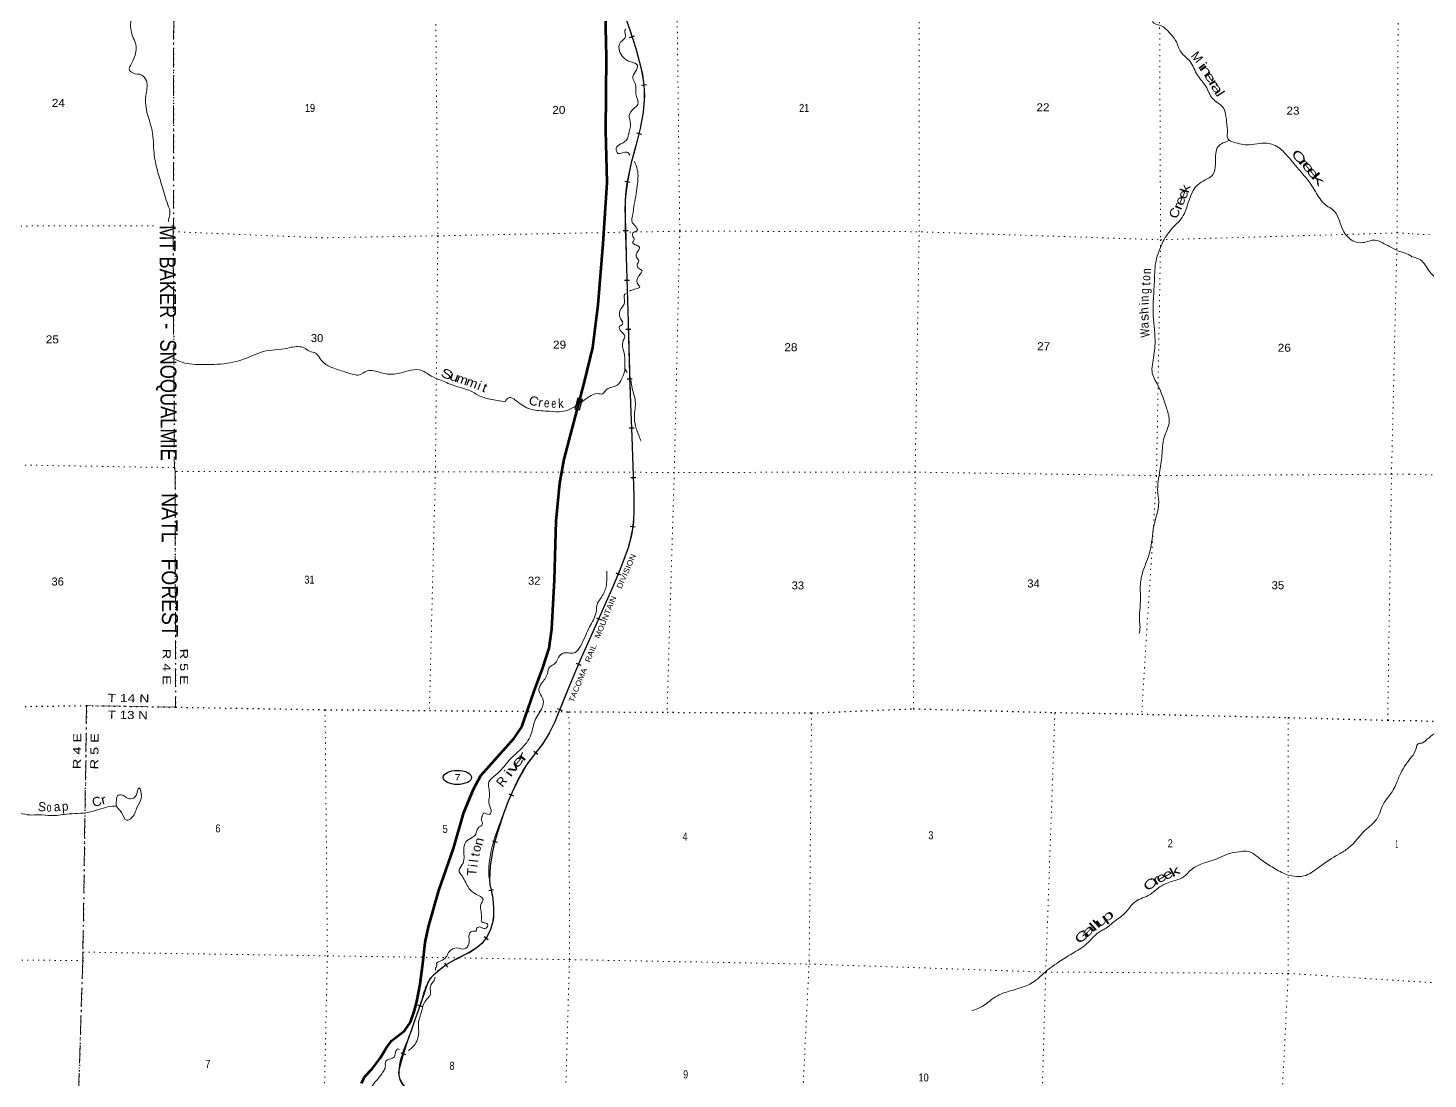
# Model space of a CAD drawing. Header units: feet. Extents: x -518066 to -250644, y -364975 to -177792.
# Drawn here: x -313691 to -283086, y -318076 to -295096 of the extents above; entities that cross this region are included whole.
import ezdxf
from ezdxf.enums import TextEntityAlignment as Align

# ---------------------------------------------------------------- set-up
doc = ezdxf.new("R2010")
doc.units = ezdxf.units.FT
doc.header["$LTSCALE"] = 80
doc.linetypes.add('DOT_DASHED', pattern=[7.7, 5, -1.2, 0.3, -1.2])
doc.linetypes.add('DOTTED', pattern=[1.5, 0.3, -1.2])
for name, color, linetype, lineweight in [('17', 7, 'Continuous', 25), ('23', 7, 'Continuous', 70), ('34', 7, 'Continuous', 25), ('39', 7, 'Continuous', 13), ('41', 7, 'Continuous', 13), ('44', 7, 'DOT_DASHED', 13), ('59', 7, 'Continuous', 13), ('6', 7, 'DOTTED', 25), ('7', 7, 'DOTTED', 13)]:
    doc.layers.add(name, color=color, linetype=linetype, lineweight=lineweight)

msp = doc.modelspace()

# ---------------------------------------------------------------- linework, layer by layer
at = {"layer": '17'}
msp.add_ellipse((-304303.63, -311481.52), major_axis=(309.24, -1), ratio=0.500121, dxfattribs=at)
at = {"layer": '23'}
for points in [[(-301687.65, -303443.66), (-301526.68, -302832.19), (-301342.61, -302082.23), (-301227.02, -301148.71), (-301119.51, -299811.1), (-301032.05, -298471.28), (-301057.14, -297345.45), (-301041.27, -295729.57), (-301070.82, -294444.91), (-301170.55, -293967.58), (-301318.87, -293529.98), (-301582.88, -293014.89), (-301799.2, -292550.5), (-301904.64, -292040.96), (-301852.46, -291430.43), (-301851.06, -291414.86)], [(-306400.14, -318165.54), (-306328.47, -318023.52), (-306166.18, -317856.25), (-305989.19, -317622.79), (-305864.5, -317398.88), (-305746.49, -317241.23), (-305461.21, -317022.88), (-305330.82, -316831.18), (-305250.2, -316596.8), (-305187.81, -316378.31), (-305117.83, -315999.1), (-305054.64, -315495.2), (-305008.51, -315091.64), (-304936.85, -314746.61), (-304712.19, -313952.83), (-304387.94, -313037.4), (-304163.32, -312247.63), (-303951.52, -311741.15), (-303789.94, -311441.21), (-303061.05, -310626.17), (-302897.96, -310376.49), (-302625.27, -309599.25), (-302437.5, -309086.51), (-302296.74, -308657.73), (-302242.4, -308236.16), (-302179.62, -307159.41), (-302146.99, -305881.38), (-302066.53, -305050.02), (-301970.99, -304522.32), (-301687.33, -303442.45)]]:
    msp.add_lwpolyline(points, dxfattribs=at)
at = {"layer": '34'}
for p, q in [((-300540.32, -295302.08), (-300434.97, -295268.38)), ((-300282.81, -296345), (-300173.24, -296329.92)), ((-300387.44, -297385.7), (-300280.45, -297413.78)), ((-300643.2, -298446.54), (-300533.86, -298463.24)), ((-300683.45, -299525.58), (-300572.9, -299522.12)), ((-300654.07, -300610.81), (-300543.5, -300607.69)), ((-300621.8, -301682.39), (-300511.22, -301679.57)), ((-300594.42, -302768.47), (-300483.88, -302764.38)), ((-300549.87, -303839.99), (-300439.35, -303835.42)), ((-300514.82, -304924.63), (-300404.26, -304921.24)), ((-300523.85, -305986.69), (-300414.23, -306001.44)), ((-300838.8, -307006.96), (-300736.58, -307049.24)), ((-301263.24, -307989.92), (-301162.18, -308034.89)), ((-301708.01, -308980.26), (-301607.08, -309025.52)), ((-302113.08, -309975.28), (-302010.47, -310016.57)), ((-302634.52, -310904.67), (-302546.73, -310971.95)), ((-303182.05, -311837.37), (-303080.7, -311881.68)), ((-303539.72, -312869.52), (-303433.16, -312899.16)), ((-303619.35, -313954.83), (-303511.69, -313929.45)), ((-303718.93, -314957.81), (-303632.15, -315026.39)), ((-304585.81, -315543.03), (-304520.84, -315632.54)), ((-305177.68, -316450.9), (-305073.19, -316487.18)), ((-305541.02, -317504.63), (-305435.71, -317538.46))]:
    msp.add_line(p, q, dxfattribs=at)
for points in [[(-300707.43, -294648.65), (-300536.41, -295135.11), (-300406.14, -295542.32), (-300291.46, -295959.64), (-300256.92, -296113.57), (-300225.11, -296344.65), (-300217.16, -296575.7), (-300243.76, -296934.24), (-300306.55, -297292.61), (-300405.26, -297668.67), (-300502.67, -298042.47), (-300585.83, -298449.81), (-300617.12, -298654.73), (-300635.18, -298861.08), (-300640.03, -299061.02), (-300637.1, -299260.96), (-300623.96, -299681.16), (-300611.22, -300101.38), (-300591.03, -300816.12), (-300571.04, -301530.87), (-300557.41, -302065.66), (-300543.39, -302600.44), (-300516.84, -303317.3), (-300487.19, -304034.09), (-300465.21, -304675.46), (-300445.57, -305316.89), (-300444.54, -305609.31), (-300457.34, -305901.8), (-300495.29, -306183.97), (-300571.3, -306459.71), (-300729.71, -306892.9), (-300905.06, -307316.85), (-301196.19, -307973.56), (-301488.24, -308629.79), (-301594.96, -308867.97), (-301701.74, -309106.09), (-301937.37, -309684.89), (-302170.96, -310265.37), (-302297.89, -310513.72), (-302444.9, -310751.32), (-302617.42, -310976.41), (-302788.68, -311202.24), (-302941.82, -311465.36), (-303079, -311737.97), (-303194.67, -312002.53), (-303297.1, -312276.44), (-303415.28, -312635.65), (-303490.4, -312905.68), (-303536.5, -313108.51), (-303585.2, -313413.19), (-303604.37, -313718.28), (-303594.87, -313820.71), (-303558.57, -313974.67), (-303528.1, -314128.93), (-303513.67, -314339.53), (-303518.18, -314551.35), (-303534.37, -314663.86), (-303584.85, -314827.08), (-303667.17, -314984.58), (-303769.13, -315113.57), (-303892.62, -315215.86), (-304049.21, -315310.01), (-304291.53, -315433.01), (-304526.64, -315567.55), (-304679.74, -315678.67), (-304823.98, -315803.73), (-304896.24, -315880.38), (-304947.85, -315969.03), (-305023.7, -316183.15), (-305098.61, -316397.61), (-305164.71, -316587.93)], [(-305164.71, -316587.93), (-305230.86, -316778.24), (-305309.81, -316998.63), (-305389.8, -317218.89), (-305491.07, -317534.13), (-305576.71, -317852.1), (-305588.65, -317933.02), (-305586.23, -317994.68), (-305562.82, -318087.21), (-305513.82, -318177.48), (-305468.28, -318230.66), (-305391.84, -318287.99), (-305306.96, -318331.87), (-305173.31, -318383.82), (-305040.93, -318436.95), (-304924.23, -318487.49), (-304852.49, -318523.93), (-304806.94, -318550.13), (-304779.62, -318568.36), (-304752.18, -318597.22)]]:
    msp.add_lwpolyline(points, dxfattribs=at)
at = {"layer": '34', "lineweight": 13}
msp.add_spline([(-286001.81, -273099.63), (-286744.98, -274959.73), (-287315.14, -276379.3), (-287421.41, -276772.23), (-287445.64, -277399.11), (-287468.51, -277887.32), (-287639.61, -278134.91), (-287907.69, -278441.85), (-288159.48, -278931.87), (-288727.87, -279965.55), (-289046.38, -280501.15), (-289446.44, -280957.57), (-289879.24, -281270.97), (-290014.36, -281534.98), (-290067.52, -281835.97), (-290497.99, -282117.23), (-290678.74, -282324.52), (-290757.78, -282603.15), (-290794.3, -282846), (-290973.61, -283111.6), (-291222.77, -283332.3), (-291962.92, -283658.82), (-292741.7, -284033.2), (-293726.28, -284508.1), (-294513.75, -284950.73), (-294891.51, -285180.24), (-295289.35, -285206.55), (-295642.71, -285201.13), (-295864.72, -285315.57), (-296134.11, -285552.16), (-296258.96, -285792.15), (-296413.31, -285969.55), (-296800.12, -286098.47), (-297298.77, -286166.02), (-297712.03, -286330.87), (-298280.79, -286584.67), (-298962.69, -286909.73), (-299568, -287205.39), (-299804.78, -287392.04), (-299998.92, -287735.88), (-300258.42, -288396.67), (-300447.93, -288883.27), (-300746.75, -289662.27), (-301005.28, -290224.58), (-301207.21, -290544.23), (-301448.48, -290779.07), (-301599.38, -291014.8), (-301749.94, -291419.36), (-301781.65, -291784.87), (-301770.89, -292120.64), (-301625.35, -292636.6), (-301384.17, -293022.84), (-301145.38, -293449.25), (-300881.31, -294163.33), (-300537.45, -295135.46), (-300292.53, -295959.91), (-300218.26, -296575.68), (-300307.63, -297292.38), (-300503.74, -298042.22), (-300636.28, -298861.02), (-300638.2, -299260.99), (-300612.32, -300101.41), (-300572.14, -301530.9), (-300544.49, -302600.47), (-300488.29, -304034.13), (-300446.67, -305316.91), (-300458.44, -305901.7), (-300572.35, -306459.37), (-300906.07, -307316.42), (-301489.24, -308629.34), (-301702.75, -309105.66), (-302171.96, -310264.91), (-302445.81, -310750.69), (-302789.6, -311201.63), (-303080, -311737.5), (-303298.14, -312276.08), (-303605.47, -313718.3), (-303529.19, -314129.07), (-303519.28, -314551.26), (-303668.1, -314983.98), (-303893.26, -315214.96), (-304527.24, -315566.62), (-304824.74, -315802.94), (-304948.85, -315968.57), (-305099.65, -316397.25), (-305231.9, -316777.87), (-305390.84, -317218.53), (-305577.79, -317851.88), (-305514.73, -318178.11), (-305307.41, -318332.87), (-305041.38, -318437.95)], degree=3, dxfattribs=at)
at = {"layer": '39'}
msp.add_line((-300640.76, -302548.98), (-300592.36, -302631.7), dxfattribs=at)
for points in [[(-283282.86, -287391.79), (-283056.65, -287203.61), (-283000.2, -286986.85), (-283051.93, -286734.88), (-282976.71, -286649.08), (-282780.79, -286550.32), (-282645.26, -286662.25), (-282488.79, -286889.05), (-282275.63, -287074.13), (-282118.29, -287015.26), (-281891.49, -286844.36), (-281706.95, -286878.29), (-281474.27, -287119.89), (-281289.07, -287487.79), (-281161.54, -287794.79), (-281178.69, -287901.26), (-281277.8, -287964.71), (-281252.58, -288055.48), (-281091.4, -288213.92), (-280744.08, -288446.54), (-280607.66, -288469.95), (-280473.12, -288479.27), (-280157.3, -288448.03), (-280000.89, -288481.69), (-279759.6, -288667.04), (-279488.27, -288663.55), (-279259.34, -288679.78), (-279174.62, -288847.57), (-279116.47, -289059.36), (-279040.47, -289096.29), (-278938.91, -289187.78), (-278817.61, -289315.66), (-278665.62, -289588.7), (-278511.97, -289696.77), (-278432.89, -289826.27), (-278364.26, -289995.92), (-278276.36, -290047.04), (-277963, -290060.04), (-277830.01, -290224.25), (-277946.32, -290400.21), (-277971.39, -290494.53), (-277842.97, -290513.84), (-277588.22, -290560.5), (-277323.37, -290800.39), (-277178.93, -291025.06), (-277022.89, -291094.93), (-276835.73, -291068.52), (-276579.18, -291135.31), (-276385.46, -291255.84), (-276320.77, -291417.39), (-276271.75, -291538.57), (-276094.66, -291514.08), (-275901.38, -291477.67), (-275346.46, -291450.69), (-275055.06, -291449.4), (-274927.92, -291595.45), (-274940.17, -291814.63), (-274900.67, -291883.41), (-274873.29, -291958.1), (-274946.78, -292072.09), (-274952.89, -292279.26), (-274927.6, -292361.98), (-274680.5, -292370.34), (-274307.86, -292283.3), (-274117.57, -292345.45), (-274007.23, -292563.77), (-274025.23, -292754.73), (-273865.29, -292836.71), (-273560.35, -292887.86), (-273388.56, -292990.06), (-273105.82, -293051.06), (-272796.74, -293289.36), (-272757.76, -293410.44), (-272602.65, -293572.84), (-272438.37, -293622.67), (-272304.1, -293660.15), (-272141.42, -293868.9), (-271930.35, -294062.01), (-271915.2, -294353.88), (-271817.3, -294610.31), (-271609.99, -294777.23), (-271411.75, -294847.49), (-271409.74, -294847.51), (-271253.92, -294939.51), (-271132.6, -295065.39), (-270995.21, -295191.42), (-270976.88, -295366.62), (-270876.67, -295592.89), (-270680.34, -295653.08), (-270423.66, -295707.8), (-270283.12, -295920.37)], [(-290475.07, -288026.55), (-290617.79, -288182.2), (-290778.26, -288369.59), (-290930.31, -288516.86), (-290954.91, -288771.9), (-290921.37, -289037.54), (-290977.12, -289193.78), (-291184.97, -289298.3), (-291300.39, -289395.68), (-291262.07, -289582.97), (-291324.06, -289761.26), (-291474.51, -289950.76), (-291472.98, -290204.03), (-291567.04, -290375.98), (-291661.34, -290572.05), (-291631.4, -290795.45), (-291537.96, -290890.82), (-291476.98, -291020.05), (-291588.89, -291169.72), (-291674.45, -291293.51), (-291583.53, -291441.12), (-291455.95, -291536.82), (-291273.07, -291725.51), (-291074.12, -291914.36), (-290961.88, -292140.56), (-290958.23, -292381.79), (-290849.93, -292599.92), (-290695.52, -292621.51), (-290477.93, -292752.25), (-290179.77, -292857.63), (-289978.07, -292970.13), (-289929.17, -293103.26), (-289919.69, -293364.65), (-289949.62, -293549.28), (-289957.1, -293697.95), (-289847.7, -293803.52), (-289651.54, -293867.73), (-289513.95, -293965.53), (-289443.24, -294127.01), (-289283.55, -294428.04), (-289245.51, -294643.48), (-289113.51, -294902.03), (-289104.02, -294958.4), (-288932.18, -295044.48), (-288748.86, -295188.96), (-288604.02, -295367.23), (-288482.08, -295627.7), (-288287.27, -295828.57), (-288125.53, -296125.6), (-287941.23, -296374.6), (-287797.2, -296635.28), (-287574.18, -296826.37), (-287488.93, -297142.76), (-287471.22, -297384.13), (-287456.58, -297528.99), (-287338.71, -297590.43), (-286995.92, -297650.02), (-286758.68, -297620.15), (-286465.78, -297647.1), (-286194.72, -297854.73), (-285910.84, -298187.11), (-285676.66, -298468.76), (-285473.01, -298792.32), (-285355.95, -298936.16), (-285120.78, -299117.32), (-285022.28, -299311.23), (-284943.98, -299517), (-284729.39, -299748.21), (-284504.89, -299788.57), (-284239.28, -299732.84), (-284041.27, -299813.14), (-283887.46, -299895.03), (-283673.57, -299993.57), (-283507.45, -300049.44), (-283440.28, -300096.83)], [(-311226.37, -292089.67), (-311038.96, -292226.15), (-310918.51, -292434.34), (-310911.63, -292756), (-310981.34, -292902.06), (-311148.29, -293135.61), (-311228.99, -293378.04), (-311219.35, -293623.35), (-311308.39, -293897.86), (-311390.37, -294475.94), (-311432.09, -294839.35), (-311429.56, -295195.14), (-311328.11, -295497.62), (-311395.34, -295800.48), (-311452.69, -295914.49), (-311473.26, -295964.54), (-311477.59, -295996.66), (-311402.1, -296079.8), (-311201.73, -296123.94), (-311102.57, -296249.52), (-311115.84, -296579.03), (-311077.67, -296985.41), (-310976.77, -297344.16), (-310935.33, -297826.96), (-310862.8, -298211.57), (-310757.79, -298560.31), (-310633.2, -298959.49), (-310586.73, -299134.8), (-310620.47, -299299.3), (-310624.49, -299335.93)], [(-300618.41, -295110.91), (-300642.01, -295150.53), (-300629.24, -295281.31), (-300734.89, -295406.91), (-300760.9, -295601.63), (-300675.9, -295739.13), (-300512.23, -295839.2), (-300368.32, -295906.92), (-300409.87, -296049.23), (-300471.49, -296189.33), (-300416.46, -296310.46), (-300402.58, -296533.7), (-300360.68, -296765.26), (-300460.11, -296870.83), (-300547.79, -297006.66), (-300517.44, -297187.85), (-300563.98, -297428.6), (-300584.87, -297510.81), (-300728.61, -297630.02), (-300835.99, -297727.47), (-300790.88, -297836.44), (-300597.85, -297810.17), (-300533.6, -297872.77)], [(-287434.61, -297557.78), (-287672.98, -297685.69), (-287732.65, -298036.86), (-287803.68, -298317.58), (-287955.27, -298418.62), (-288120.98, -298525.56), (-288325.6, -298913.52), (-288487.81, -299277.77), (-288666.31, -299460.97), (-288872.04, -299758.47), (-288987.23, -300036.75), (-289041.46, -300243.25), (-289064.96, -300590.75), (-289089.22, -301016.63), (-289092.89, -301390.46), (-289052.65, -301995.85), (-289102.88, -302407.41), (-289118.87, -302604.24), (-288997.26, -302898.87), (-288793.62, -303427.45), (-288742.07, -303699.29), (-288853.95, -304049.96), (-288901.91, -304435.42), (-288955.9, -304820.81), (-288988.8, -305308.92), (-288977.48, -305383.4), (-289077.75, -305983.41), (-289165.64, -306549.38), (-289316.4, -306974.04), (-289373.33, -307250.87), (-289372.12, -307536.3), (-289387.09, -307833.63), (-289393.24, -308050.65), (-289380.6, -308195.49), (-289398.07, -308338.03)], [(-300435.24, -298016.55), (-300370.66, -298190.24), (-300372.2, -298552.02), (-300402.52, -298776.85), (-300448.95, -299005.54), (-300466.59, -299166.16), (-300484.39, -299342.87), (-300418.9, -299421.89), (-300373.73, -299524.84), (-300450.38, -299560.28), (-300471.31, -299646.5), (-300439.95, -299725.2), (-300470.7, -299789.22), (-300404.93, -299840.1), (-300325.05, -299885.09), (-300382.56, -300015.19), (-300391.52, -300109.57), (-300340.06, -300186.45), (-300375.04, -300272.54), (-300341.62, -300345.22), (-300271.86, -300398.15), (-300335.25, -300514.12), (-300347.28, -300717.01), (-300319.43, -300743.41), (-300490.92, -300826.18), (-300541.01, -300850.7)], [(-283440.28, -300096.83), (-283247.45, -300168.41), (-283049.07, -300423.77), (-282894.02, -300592.22), (-282673.97, -300892.04), (-282459.23, -301119.39), (-282018.58, -301065.18), (-281572.3, -301049.26), (-281085.56, -301206.73), (-280956.14, -301326.65), (-280903.53, -301490.11), (-280954.84, -301596.25), (-281040.04, -301675.93), (-281023.21, -301800.82), (-280848.39, -302001.64), (-280751.23, -302131.32), (-280768.26, -302225.72), (-280841.84, -302548.94), (-280846.63, -302824.52), (-280823.63, -302935.39), (-280773.82, -302978.11), (-280492.22, -302952.59), (-280168.71, -302955.63), (-279889.59, -303175.53), (-279655.35, -303463.42), (-279535.25, -303710), (-279425.61, -303797.54), (-279251.8, -303899.76), (-279068.52, -304058.41), (-278816.39, -304165.4), (-278500.2, -304297.13), (-278424.9, -304402.45), (-278242.1, -304609.38), (-278115.43, -304801.7), (-278096.83, -304950.76), (-278176.11, -305040.55), (-278273.23, -305106.03), (-278254.25, -305216.86), (-278179.25, -305352.36), (-278164.87, -305521.49), (-278151.98, -305638.3), (-278075.01, -305777.85), (-277998.27, -305939.52), (-277987.99, -306116.66), (-277938.49, -306189.55), (-277847.64, -306347.33), (-277755.28, -306555.43), (-277742.47, -306680.28), (-277624.57, -306745.77), (-277412.28, -306818.18), (-277313.47, -306984.08), (-277193.81, -307274.92), (-277056.07, -307565.92), (-276975.49, -307745.74), (-276836.56, -307918.05), (-276632.49, -308008.49), (-276461.47, -307987.97), (-276384.12, -308089.29), (-276401.77, -308246.05), (-276422.02, -308461.13), (-276480.03, -308633.61), (-276469.43, -308778.57), (-276358.93, -308980.79), (-276258.35, -309170.85), (-276109.74, -309379.47), (-276105.41, -309548.51), (-276110.32, -309636.99), (-276024.3, -309676.02), (-275910.45, -309745.5), (-275813.31, -309877.18), (-275833.16, -310052.03), (-275769.83, -310149.19), (-275684.82, -310288.81), (-275689.89, -310393.38), (-275771.08, -310672.27), (-275788.43, -310798.86), (-275797.64, -310915.46), (-275819.09, -311050.06), (-275715.04, -311294.47), (-275512.9, -311576.02), (-275448.78, -311793.91), (-275322.2, -311996.29), (-275096.2, -312103.03), (-274904.19, -311994.18), (-274800.7, -311894.55), (-274643.82, -311881.94), (-274620.66, -311976.72), (-274611.69, -312083.43), (-274536.61, -312210.89), (-274479.96, -312372.37), (-274475.89, -312567.56)], [(-300633.51, -300903.19), (-300636.28, -300905.17), (-300648.19, -301096.01), (-300723.78, -301227.93), (-300741.98, -301444.84), (-300693.08, -301577.97), (-300759.76, -301619.53), (-300720.71, -301732.47), (-300645.4, -301833.7), (-300690.83, -301961.9), (-300666.74, -302167.15), (-300641.49, -302458.84), (-300649.02, -302611.52), (-300723.04, -302787.69), (-300772.07, -302873.64), (-300951.6, -302956.33), (-301052.5, -303007.62), (-301121.6, -303091.37), (-301250.08, -303088.12), (-301417.4, -303154.84), (-301721.49, -303364.32)], [(-303259.87, -303267.71), (-303592.64, -303210.22), (-303840.84, -303129.44), (-304040.58, -303020.98), (-304212.72, -302965.05), (-304542.91, -302849.3), (-304684.91, -302791.65), (-304874.82, -302705.4), (-305138.56, -302570.2), (-305373.69, -302590.04), (-305687.68, -302665.4), (-305972.5, -302632.5), (-306279.34, -302593.36), (-306470.99, -302683.96), (-306531.21, -302681.37), (-306801.52, -302602.38), (-307125.66, -302484.69), (-307314.73, -302312.01), (-307408.03, -302202.57), (-307536.18, -302165.16), (-307641.9, -302093.79), (-307784.16, -302062.26), (-308085.81, -302107.59), (-308610.7, -302188.95), (-308832.49, -302281.28), (-309339.95, -302427.13), (-309922.54, -302453.67), (-310373.69, -302387), (-310534.79, -302304.41)], [(-300507.43, -302810.61), (-300483.85, -302968.89), (-300414.45, -303263.01), (-300435.68, -303584.41), (-300409.64, -303795.71), (-300331.56, -304023.59), (-300286.43, -304130.55)], [(-280752.03, -302978.86), (-280740.94, -303105.17), (-280661.8, -303228.63), (-280571.49, -303440.73), (-280518.02, -303718.87), (-280437.97, -303950.99), (-280360.06, -304197.17), (-280289.81, -304405.06), (-280145.09, -304601.57), (-279927.93, -304788.7), (-279738.05, -305090.26), (-279702.91, -305392.37), (-279724.98, -305788.5), (-279632.93, -306026.77), (-279588.13, -306367.2), (-279634.74, -306606.18), (-279746.29, -306707.73), (-279748.65, -306741.91), (-279899.31, -306935.65), (-279947.81, -307162.54), (-280068.47, -307370.64), (-280218.77, -307528.17), (-280296.56, -307670.28), (-280364.47, -307828.58), (-280520.69, -307976), (-280558.5, -308138.6), (-280520.36, -308342.16), (-280612.52, -308514.32), (-280753.13, -308708.15), (-280847, -308850.11), (-280850.43, -308990.91), (-280954.39, -309136.8), (-281171.07, -309301.76), (-281179.29, -309518.96), (-281353.35, -309642.06), (-281515.5, -309779.36), (-281635.98, -309969.36), (-281834.25, -310102.29), (-282002.25, -310221.43), (-282143.88, -310316.67), (-282421.66, -310362.34), (-282453.79, -310360.03), (-282669.42, -310420.37), (-282972.08, -310542.27), (-283168.63, -310703.38), (-283233.26, -310734.97), (-283289.54, -310736.45), (-283346.96, -310850.59), (-283443.24, -311032.76), (-283504.31, -311110.65), (-283577.71, -311207.18)], [(-301721.49, -303364.32), (-301773.17, -303394.62), (-302008.96, -303480.78), (-302288.02, -303476.08), (-302647.15, -303444.47), (-302932.99, -303311.06), (-303194.81, -303185.93), (-303259.87, -303267.71)], [(-301039.24, -306973.44), (-301054.61, -307310.97), (-301153.21, -307537.15), (-301238.86, -307670.99), (-301273, -307875.68), (-301414.64, -308189.88), (-301615.59, -308614.06), (-301747.5, -308755.49), (-302006.67, -308769.07), (-302116.44, -308904.69), (-302187.72, -309006.51), (-302286.66, -309061.83), (-302336.34, -309214.11), (-302471.07, -309437.93), (-302522.71, -309584.16), (-302440.02, -309751.79), (-302435.57, -309912.63), (-302597.11, -310208.55), (-302696.84, -310549.28), (-302916.77, -310860.72), (-303178.29, -311113.46), (-303460.47, -311426.3), (-303614.59, -311579.58), (-303601.15, -311847.04), (-303611.43, -312076.08), (-303566.77, -312231.28), (-303611.52, -312289.14), (-303737.75, -312261.79), (-303748.13, -312295.86), (-303783.21, -312392), (-303756.15, -312498.79), (-303851.4, -312588.32), (-303902.9, -312720.48), (-303981.96, -312796.1), (-304119.42, -312889.24), (-304163.5, -313083.78), (-304198.62, -313388.96), (-304268.25, -313526.98), (-304218.86, -313609.86), (-304070.88, -313876.61), (-303889.75, -314039.16), (-303744.22, -314147.09), (-303797.79, -314285.26), (-303786.96, -314409.99), (-303780.59, -314578.89), (-303773.15, -314639.26), (-303709.08, -314657.97), (-303637.27, -314706.9), (-303678.12, -314776.86), (-303724.42, -314788.47), (-303826.44, -314749.29), (-303885.18, -314800.99), (-303891.56, -314837.1), (-303967.92, -314842.4), (-304040.75, -314897.97), (-304047.9, -315012.47), (-304052.96, -315118.95), (-304150.46, -315232.58), (-304312.9, -315210.91), (-304478.33, -315289.72), (-304632.78, -315477.16), (-304758.16, -315566.4), (-304756.17, -315568.43), (-304781.11, -315654.62), (-304783.38, -315695.06)], [(-283577.71, -311207.18), (-283681.03, -311386.09), (-283787.91, -311636.3), (-283867.77, -311794.32), (-284040.75, -312027.82), (-284124.9, -312213.93), (-284206.97, -312392.03), (-284456.34, -312634.84), (-284821.58, -313021.25), (-285031.76, -313157.91), (-285460.18, -313435.17), (-285759.22, -313623.24), (-286162.7, -313609.29), (-286462.43, -313459.67), (-286721.81, -313290.34), (-287055.22, -313094.16), (-287211.97, -313106.72), (-287453.39, -313152.63), (-287657.09, -313243.12), (-288264.05, -313502.58), (-288430.23, -313657.75), (-288698.28, -313757.67), (-288970.68, -313891.72), (-289162.92, -314042.63), (-289481.7, -314196.33), (-289715.13, -314451.35), (-289955.96, -314641.99), (-290184.54, -314812.64), (-290228.93, -314834.32), (-290549.03, -315122.68), (-290874.46, -315340.63), (-291169.46, -315526.73), (-291483.02, -315762.89), (-291675.43, -315929.87), (-292179.48, -316138.06), (-292497.88, -316253.58), (-292667.7, -316370.53), (-292801.23, -316471.75), (-293057.37, -316585.85)], [(-315097.73, -311760.92), (-314996.3, -311807.39), (-314786.84, -311948.11), (-314576.36, -311984.31), (-314322.19, -312071.18), (-314100.96, -312240.14), (-313870.32, -312268.5), (-313653.78, -312302.75), (-313452.92, -312296.65), (-313184.05, -312317.33), (-312850.39, -312284.38), (-312364.04, -312242.84), (-312043.87, -312151.46), (-311840.67, -312111.21), (-311758.32, -312110)], [(-311758.32, -312110), (-311752.59, -311935.19), (-311721.84, -311871.16), (-311659.48, -311859.7), (-311503.64, -311939.6), (-311385.12, -311934.71), (-311318.05, -311852.95), (-311295.19, -311774.78), (-311260.43, -311710.8), (-311227.03, -311785.49), (-311214.45, -311936.36), (-311308.83, -312140.47), (-311435.66, -312378.43), (-311530.44, -312419.73), (-311645.22, -312247.77), (-311714.74, -312170.72), (-311758.32, -312110)], [(-304793.32, -315848.37), (-304799.52, -315893.63), (-304864.72, -315989.48), (-304898.19, -316125.84), (-304888.98, -316210.35), (-304970.49, -316332.17), (-305043.94, -316450.05), (-305087.53, -316594.35), (-305154.46, -316867.06), (-305152.8, -317106.26), (-305275.87, -317370.39), (-305372.84, -317453.39)], [(-305568.39, -317429.39), (-305603.66, -317419.49), (-305646.24, -317461.29), (-305681.64, -317589.58), (-305782.54, -317640.87), (-305867.3, -317684.27), (-305880.61, -317812.78), (-305921.7, -317906.85), (-306072.27, -318108.41), (-306180.35, -318276.2), (-306167.91, -318441.14), (-306156.63, -318519.64), (-306121.46, -318578.48)]]:
    msp.add_spline(points, degree=3, dxfattribs=at)
at = {"layer": '44'}
for points in [[(-310492.65, -289200.96), (-310517.86, -294193.49), (-310505.4, -294329.93), (-310511.24, -299418.94), (-310518.5, -299550.66), (-310490.87, -304703.65), (-310476.21, -304788.71), (-310464.71, -309945.67)], [(-310464.71, -309945.67), (-312410.27, -309912.08), (-312490.36, -315293.66), (-312494.2, -315482), (-312591.77, -318513.26)]]:
    msp.add_lwpolyline(points, dxfattribs=at)
at = {"layer": '59'}
for points in [[(-301736.47, -303427.29), (-301673.12, -303185.45), (-301571.54, -303212.06), (-301634.9, -303453.9)], [(-301667.41, -303195.21), (-301581.3, -303217.76), (-301640.6, -303444.13), (-301726.7, -303421.58)]]:
    msp.add_lwpolyline(points, close=True, dxfattribs=at)
at = {"layer": '6'}
for points in [[(-310482.99, -272759.63), (-310477.43, -273283.45), (-310457.23, -278587.99), (-310492.98, -283658.84), (-310504.48, -283807.46), (-310498.07, -288880.72), (-310492.06, -289085.8), (-310518.1, -294190.91), (-310505.4, -294329.72), (-310511.24, -299422.96), (-310518.51, -299549.52), (-310490.85, -304707.4), (-310475.62, -304791.97), (-310463.98, -309945.68)], [(-315072.74, -309947.48), (-312411.42, -309910.8), (-310463.98, -309945.68), (-307195.46, -310001.35), (-304916.53, -310019.33), (-301864.58, -310044.77), (-299720.14, -310057.43), (-296561.65, -310071.84), (-294333.86, -309980.78), (-291242.31, -310062.89), (-289345.06, -310097.28), (-286140.99, -310172.43), (-283966.88, -310231.61), (-283626.06, -310239), (-283565.69, -310240.37)], [(-312411.42, -309910.8), (-312490.46, -315300.82), (-312494.28, -315485.7), (-312591.62, -318507.09)], [(-252058.43, -310489.31), (-252178.98, -310508.84), (-254467.73, -310488.1), (-257508.03, -310469.6), (-259770.43, -310432.26), (-262782.54, -310407.99), (-265065.38, -310404.65), (-268077.51, -310382.4), (-270366.37, -310376.99), (-273408.66, -310356.47), (-275673.43, -310355.31), (-278836.35, -310339.69), (-280934.21, -310326.02), (-283565.69, -310240.37)]]:
    msp.add_lwpolyline(points, dxfattribs=at)
at = {"layer": '7'}
for p, q in [((-314928.41, -299425.96), (-310914.82, -299423.24)), ((-310545.98, -299422.98), (-310511.24, -299422.96)), ((-310490.85, -304707.4), (-314999.66, -304632.74)), ((-315148.7, -315464.99), (-312494.28, -315485.7)), ((-283636.11, -315927.7), (-280990.2, -316087.53))]:
    msp.add_line(p, q, dxfattribs=at)
for points in [[(-304949.8, -278647.18), (-305029.33, -283882.42), (-304840.69, -289210.7), (-304779.35, -294415.14), (-304732.27, -299639.54), (-304784.94, -304798.66), (-304916.53, -310019.33)], [(-289127.41, -278733.59), (-289133.85, -283887.12), (-289065.33, -289178.06), (-288955.64, -294366.89), (-288931.96, -299725.73), (-289020.76, -304882.49), (-289345.06, -310097.28)], [(-283966.88, -310231.61), (-283883.93, -304851.68), (-283759.83, -299576.67), (-283738.44, -294535.84), (-284083.08, -289348.76), (-283899.34, -283929.61), (-283887.36, -278824.37)], [(-294333.86, -309980.78), (-294297.11, -304807.44), (-294209.36, -299552.18), (-294206.21, -294324.25), (-294183.22, -289120.62), (-294412.39, -283830.14), (-294400.2, -282192.57)], [(-299659.3, -287976.52), (-299640.28, -289043.82), (-299505.58, -294343.44), (-299442.13, -299537.85), (-299564.21, -304812.88), (-299720.14, -310057.43)], [(-310518.51, -299549.52), (-307272.85, -299683.36), (-304732.27, -299639.54), (-299442.13, -299537.85), (-294283.66, -299549.39), (-288931.96, -299725.73), (-283759.83, -299576.67), (-283433.88, -299593.38)], [(-283433.88, -299593.38), (-278662.63, -299871.47), (-273300.22, -299785.03), (-267995.54, -299844.91), (-262661.62, -299794.42), (-257334.58, -299828.36), (-252070.4, -299918.04), (-251941.64, -299875.9)], [(-283499, -304853.36), (-283883.93, -304851.68), (-289020.76, -304882.49), (-294297.11, -304807.44), (-299564.21, -304812.88), (-304784.94, -304798.66), (-310475.62, -304791.97)], [(-251999.94, -305174.86), (-252157.82, -305208.48), (-257331.91, -305151.83), (-262676.85, -305099.62), (-268015.87, -305057.52), (-273330.55, -304993.51), (-278678.01, -304991.57), (-283499, -304853.36)], [(-307195.46, -310001.35), (-307145.9, -315382.56), (-307216.19, -318584.16)], [(-301946.9, -318634.57), (-301853.56, -315465.8), (-301864.58, -310044.77)], [(-296561.65, -310071.84), (-296612.79, -315488.29), (-296768.17, -318705.01)], [(-291534.03, -318769.24), (-291442.61, -315737.15), (-291242.31, -310062.89)], [(-286140.99, -310172.43), (-286141.73, -315768.22), (-286296.59, -318835.28)], [(-312490.46, -315300.82), (-307145.9, -315382.56), (-301853.56, -315465.8), (-296615.58, -315562.59), (-291442.61, -315737.15), (-286141.73, -315768.22), (-283636.11, -315927.7)]]:
    msp.add_lwpolyline(points, dxfattribs=at)

# ---------------------------------------------------------------- texts
at = {"layer": '17', "width": 1.2}
msp.add_text(' 7 ', height=140, dxfattribs=at).set_placement((-304300.73, -311549.83), align=Align.CENTER)
at = {"layer": '34', "width": 1.15}
for s, rotation, p in [('DIVISION', 66.092, (-300722.79, -307368.9)), ('TACOMA   RAIL   MOUNTAIN', 67.849, (-301766.4, -309851.77))]:
    msp.add_text(s, height=120, rotation=rotation, dxfattribs=at).set_placement(p)
at = {"layer": '41'}
for s, rotation, p in [('M', 308.412, (-288212.46, -295794.15)), ('t', 87.627, (-289158.38, -300694)), ('i', 95.248, (-289193.6, -301116.86)), ('i', 338.21, (-303857.8, -303006.9)), ('R', 51.095, (-303257.68, -311634.35)), ('S', 354.122, (-313393.37, -312222.36)), ('o', 76.788, (-303795.37, -313054.67)), ('i', 83.423, (-303859.17, -313422.38)), ('l', 83.659, (-303845.41, -313315.4)), ('t', 82.273, (-303818.86, -313182.87))]:
    msp.add_text(s, height=200, rotation=rotation, dxfattribs=at).set_placement(p, align=Align.CENTER)
for s, rotation, width, p in [('i', 307.532, 1.6, (-288091.36, -295979.48)), ('n', 306.39, 1.8, (-288017.1, -296085.54)), ('e', 304.624, 1.65, (-287927.13, -296225.49)), ('r', 302.193, 1.75, (-287850.51, -296354.61)), ('a', 302.23, 1.65, (-287779.55, -296471.78)), ('l', 302.439, 1.3, (-287707.66, -296588.09)), ('C', 310.714, 1.6, (-285990.34, -297969.57)), ('r', 310.286, 2.05, (-285875.16, -298095.51)), ('e', 310.001, 1.85, (-285776.61, -298200.72)), ('e', 309.483, 1.8, (-285677.98, -298322.99)), ('k', 311.543, 2.15, (-285563.2, -298461.36)), ('k', 72.699, 1.3, (-288298.06, -298635.97)), ('e', 68.125, 1.25, (-288351.68, -298769.4)), ('r', 66.863, 1.45, (-288462.19, -299034.85)), ('e', 67.042, 1.3, (-288414.46, -298909.47)), ('C', 67.761, 1.15, (-288535.11, -299179.13)), ('o', 86.456, 0.8, (-289156.69, -300567.75)), ('n', 88.806, 0.85, (-289143.55, -300413.93)), ('g', 89.853, 0.85, (-289185.35, -300847.78)), ('n', 91.627, 0.85, (-289189.35, -301009.88)), ('h', 96.146, 0.95, (-289195.37, -301265.32)), ('s', 99.146, 1.1, (-289194.99, -301414.54)), ('W', 95.345, 0.75, (-289176.67, -301755.25)), ('a', 94.689, 0.9, (-289193.23, -301589.99)), ('S', 337.166, 1.35, (-304573.95, -302752.71)), ('u', 340.361, 1.35, (-304403.98, -302812.01)), ('m', 341.002, 1.1, (-304225.13, -302872.03)), ('m', 338.968, 1.1, (-304017.7, -302941.96)), ('t', 336.526, 1.2, (-303743.95, -303049.2)), ('C', 342.211, 1.05, (-302665.44, -303344.48)), ('r', 349.739, 1.05, (-302503.78, -303380.26)), ('e', 355.441, 0.8, (-302356.3, -303390.92)), ('e', 359.767, 0.7, (-302197.69, -303401.36)), ('k', 2.714, 0.9, (-302038.7, -303403.97)), ('r', 53.534, 1.9, (-302802.75, -311079.74)), ('v', 50.266, 1.95, (-303009.64, -311317.39)), ('e', 50.779, 1.8, (-302916.93, -311195.98)), ('i', 53.805, 1.5, (-303110.2, -311449.25)), ('o', 0.071, 0.7, (-313229.19, -312231.51)), ('a', 5.824, 0.95, (-313046.48, -312220.18)), ('p', 4.597, 0.95, (-312872.22, -312208.66)), ('C', 17.912, 1.05, (-312157.41, -312105.14)), ('r', 14.331, 1.2, (-312017.21, -312062.08)), ('n', 75.762, 1.15, (-303743.72, -312907.05)), ('T', 86.517, 1.05, (-303891.09, -313555.92)), ('C', 37.005, 1.5, (-289104.2, -313893.84)), ('r', 36.429, 1.9, (-288973.27, -313804.07)), ('e', 27.637, 1.4, (-288876.98, -313754.99)), ('e', 27.766, 1.4, (-288732.58, -313684.97)), ('k', 27.739, 1.6, (-288576.44, -313619.96)), ('l', 42.948, 1.75, (-290263.95, -314755.87)), ('u', 37.28, 1.9, (-290168.28, -314689.65)), ('p', 36.207, 1.8, (-290037.02, -314590.49)), ('G', 41.381, 1.55, (-290587.46, -315029.33)), ('a', 43.242, 2.05, (-290452.27, -314906.99)), ('l', 43.293, 1.75, (-290342.88, -314817.13))]:
    msp.add_text(s, height=200, rotation=rotation, dxfattribs=dict(at, width=width)).set_placement(p, align=Align.CENTER)
at = {"layer": '44'}
for s, rotation, width, p in [('MT BAKER -  SNOQUALMIE', 270.307, 0.85, (-310814.91, -299407.68)), ('NATL   FOREST', 270.129, 0.9, (-310769.57, -305267.95))]:
    msp.add_text(s, height=350, rotation=rotation, dxfattribs=dict(at, width=width)).set_placement(p)
at = {"layer": '6'}
for s, rotation, width, p in [('R 4 E', 270.129, 1.35, (-310746.48, -308669.17)), ('R 5 E', 270.129, 1.35, (-310367.56, -308666.23)), ('T 14 N', 358.974, 1.3, (-311952.13, -309827.7)), ('T 13 N', 358.974, 1.25, (-311949.96, -310194.52)), ('R 4 E', 89.16, 1.35, (-312536.58, -311301.24)), ('R 5 E', 89.16, 1.35, (-312156.79, -311306.75))]:
    msp.add_text(s, height=175, rotation=rotation, dxfattribs=dict(at, width=width)).set_placement(p)
at = {"layer": '7'}
for s, width, p in [('24', 1.1, (-313170.02, -296820.95)), ('19', 0.85, (-307636.92, -296931.47)), ('20', 1.1, (-302229.15, -296974.4)), ('21', 0.85, (-296833.61, -296930.79)), ('22', 1.1, (-291646.23, -296918.12)), ('23', 1.1, (-286181.02, -296991.11)), ('25', 1.1, (-313301.88, -301991.13)), ('30', 1.05, (-307508.93, -301963.48)), ('29', 1.1, (-302213.79, -302106.56)), ('28', 1.1, (-297156.67, -302162.84)), ('27', 1.1, (-291631.51, -302141.3)), ('26', 1.1, (-286370.3, -302175.29)), ('36', 1.05, (-313178.67, -307285.36)), ('31', 0.85, (-307649.37, -307244.72)), ('32', 1.05, (-302760.8, -307268.17)), ('33', 1.05, (-296998.5, -307371.31)), ('34', 1.05, (-291845.5, -307328.56)), ('35', 1.05, (-286504.55, -307366.29)), ('6', 0.85, (-309593.28, -312683.64)), ('5', 0.85, (-304625.87, -312693.94)), ('4', 0.85, (-299383.06, -312863.08)), ('3', 0.85, (-294009.14, -312833.4)), ('2', 0.85, (-288776.39, -313008.47)), ('1', 0.4, (-283800.36, -313026.69)), ('7', 0.85, (-309813.52, -317832.94)), ('8', 0.85, (-304478.28, -317873.91)), ('9', 0.85, (-299369.51, -318061.48)), ('10', 0.85, (-294223.1, -318129.7))]:
    msp.add_text(s, height=175, dxfattribs=dict(at, width=width)).set_placement(p)

doc.saveas('drawing.dxf')
